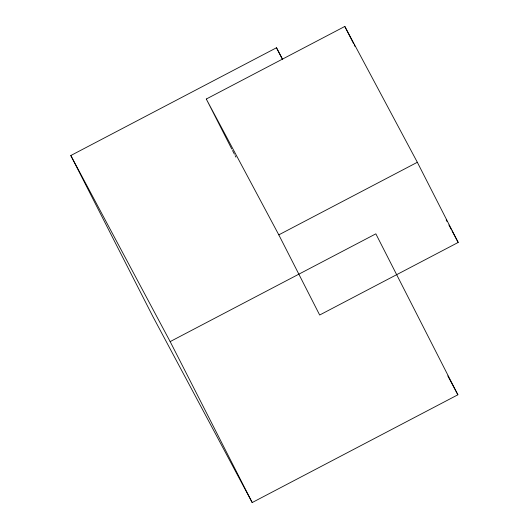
<?xml version="1.0" encoding="UTF-8"?>
<svg xmlns="http://www.w3.org/2000/svg" width="529" height="529" viewBox="0 0 529 529"><rect width="100%" height="100%" fill="white"/><g stroke="black" fill="none" stroke-linecap="round" stroke-linejoin="round"><path stroke-width="0.79" d="M252.201 502.55L170.159 341.602L375.848 233.838L457.883 394.786L252.201 502.55L152.848 316.474L70.807 155.526L276.488 47.762L282.698 59.393M206.284 99.029L344.809 26.45L417.335 162.284L458.193 242.441L319.668 315.019L278.809 234.856L206.284 99.029L231.775 149.033M278.809 234.856L417.335 162.284M446.172 219.925L446.945 221.373M448.89 225.01L451.217 229.368M451.991 230.816L458.193 242.441M447.792 375.888L457.883 394.786M70.807 155.526L170.159 341.602M344.809 26.45L353.432 43.365M354.179 44.833L354.933 46.307M276.488 47.762L282.109 58.785M232.522 150.507L234.393 154.184M235.147 155.652L235.894 157.126"/></g></svg>
